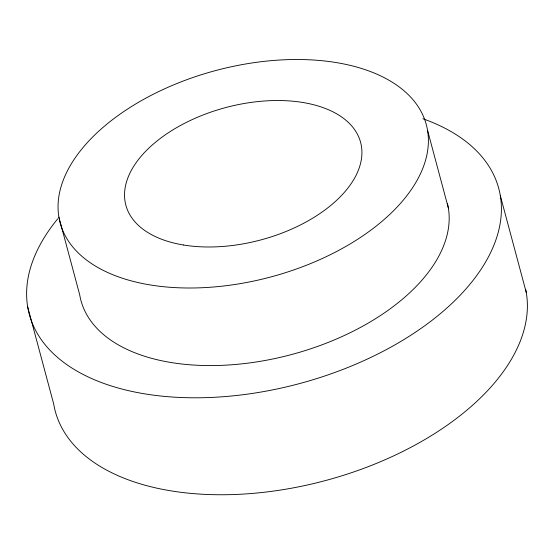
<?xml version="1.0" encoding="UTF-8"?>
<svg xmlns="http://www.w3.org/2000/svg" width="554" height="554" viewBox="0 0 554 554"><rect width="100%" height="100%" fill="white"/><g stroke="black" fill="none" stroke-linecap="round" stroke-linejoin="round"><path stroke-width="0.83" d="M500.317 195.673L526.3 292.63M427.549 130.349A189.551 106.818 -15 0 1 166.401 286.986A189.551 106.818 -15 0 1 135.73 103.937A189.551 106.818 -15 0 1 427.549 130.349L448.331 207.916M58.904 217.168L79.686 294.735A189.551 106.818 -15 0 0 285.345 356.132A189.551 106.818 -15 0 0 447.494 203.789M27.7 306.978L53.683 403.935A243.019 136.949 -15 0 0 315.607 483.074A243.019 136.949 -15 0 0 525.67 289.299M422.854 118.743A243.019 136.949 -15 0 1 451.365 303.924A243.019 136.949 -15 0 1 132.011 391.443A243.019 136.949 -15 0 1 57.748 218.795M183.367 244.986A121.506 68.474 -15 0 0 361.921 152.883A121.506 68.474 -15 0 0 184.385 123.403A121.506 68.474 -15 0 0 183.367 244.986"/></g></svg>
